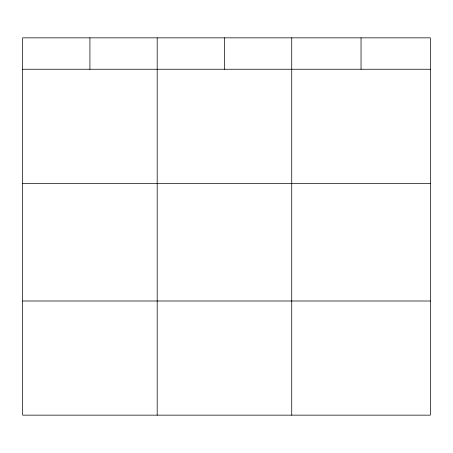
<?xml version="1.0" encoding="UTF-8"?>
<svg xmlns="http://www.w3.org/2000/svg" width="453" height="453" viewBox="0 0 453 453"><rect width="100%" height="100%" fill="white"/><g stroke="black" fill="none" stroke-linecap="round" stroke-linejoin="round"><path stroke-width="0.68" d="M430.35 183.397L430.35 37.848L22.65 37.848L22.65 415.152L430.35 415.152L430.35 183.397L22.65 183.397M22.65 69.252L430.35 69.252M22.65 301.002L430.35 301.002M361.041 37.848L361.041 69.252M291.732 37.848L291.732 415.152M224.462 37.848L224.462 69.252M157.191 37.848L157.191 415.152M89.921 37.848L89.921 69.252"/></g></svg>
